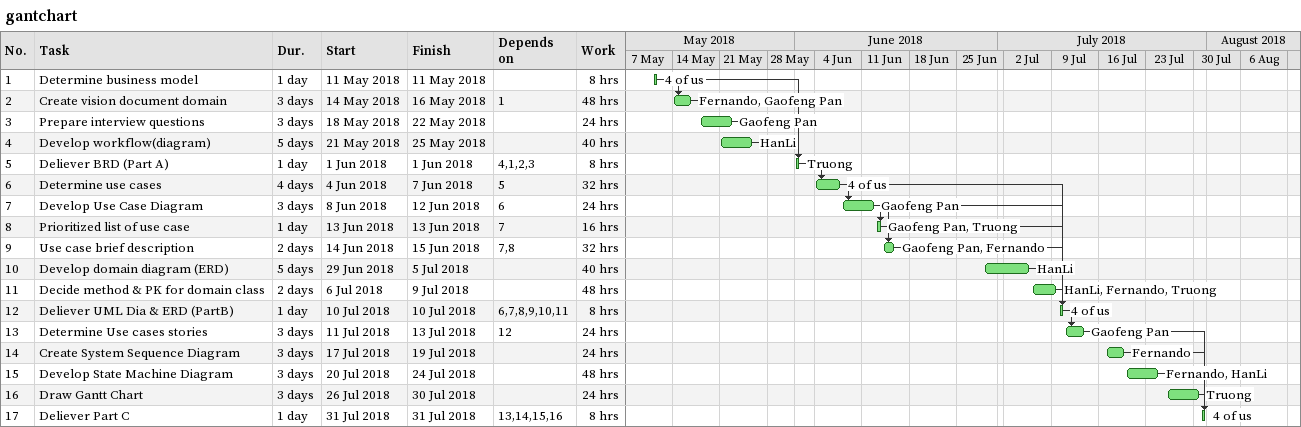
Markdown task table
gantchart

| ID | Task | Duration | Start | Finish | Predecessors | Resources | Work (h) |
|---|---|---|---|---|---|---|---|
| 1 | Determine business model | 1d | 2018-05-11 | 2018-05-11 |  | 4 of us | 8 |
| 2 | Create vision document domain | 3d | 2018-05-14 | 2018-05-16 | 1 | Fernando, Gaofeng Pan | 48 |
| 3 | Prepare interview questions | 3d | 2018-05-18 | 2018-05-22 |  | Gaofeng Pan | 24 |
| 4 | Develop workflow(diagram) | 5d | 2018-05-21 | 2018-05-25 |  | HanLi | 40 |
| 5 | Deliever BRD (Part A) | 1d | 2018-06-01 | 2018-06-01 | 4, 1, 2, 3 | Truong | 8 |
| 6 | Determine use cases | 4d | 2018-06-04 | 2018-06-07 | 5 | 4 of us | 32 |
| 7 | Develop Use Case Diagram | 3d | 2018-06-08 | 2018-06-12 | 6 | Gaofeng Pan | 24 |
| 8 | Prioritized list of use case | 1d | 2018-06-13 | 2018-06-13 | 7 | Gaofeng Pan, Truong | 16 |
| 9 | Use case brief description | 2d | 2018-06-14 | 2018-06-15 | 7, 8 | Gaofeng Pan, Fernando | 32 |
| 10 | Develop domain diagram (ERD) | 5d | 2018-06-29 | 2018-07-05 |  | HanLi | 40 |
| 11 | Decide method & PK for domain class | 2d | 2018-07-06 | 2018-07-09 |  | HanLi, Fernando, Truong | 48 |
| 12 | Deliever UML Dia & ERD (PartB) | 1d | 2018-07-10 | 2018-07-10 | 6, 7, 8, 9, 10, 11 | 4 of us | 8 |
| 13 | Determine Use cases stories | 3d | 2018-07-11 | 2018-07-13 | 12 | Gaofeng Pan | 24 |
| 14 | Create System Sequence Diagram | 3d | 2018-07-17 | 2018-07-19 |  | Fernando | 24 |
| 15 | Develop State Machine Diagram | 3d | 2018-07-20 | 2018-07-24 |  | Fernando, HanLi | 48 |
| 16 | Draw Gantt Chart | 3d | 2018-07-26 | 2018-07-30 |  | Truong | 24 |
| 17 | Deliever Part C | 1d | 2018-07-31 | 2018-07-31 | 13, 14, 15, 16 | 4 of us | 8 |
